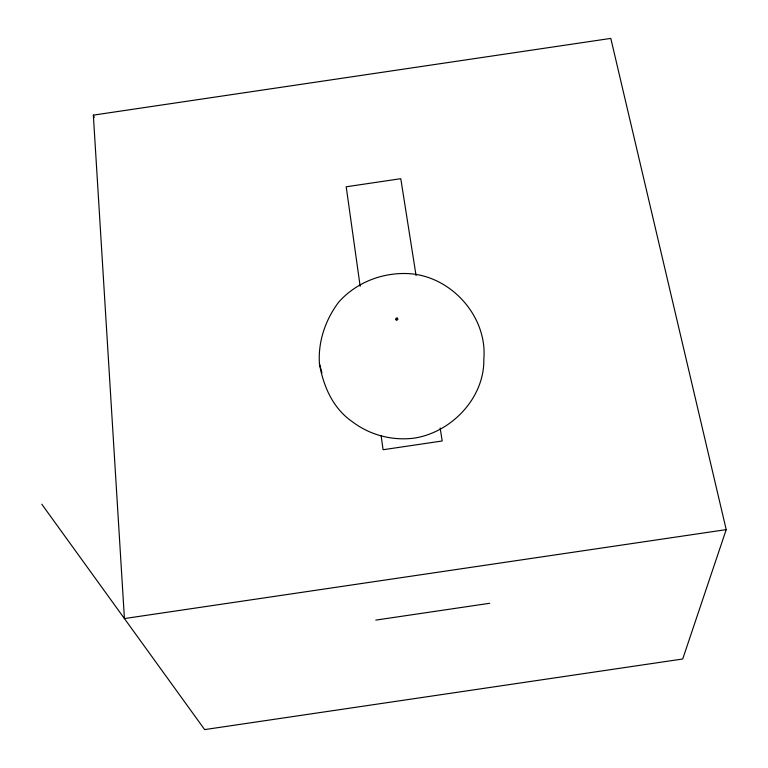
<?xml version="1.0" encoding="UTF-8"?>
<svg xmlns="http://www.w3.org/2000/svg" width="768" height="768" viewBox="0 0 768 768"><rect width="100%" height="100%" fill="white"/><g stroke="black" fill="none" stroke-linecap="round" stroke-linejoin="round"><path stroke-width="1.15" d="M319.45 363.792C317.875 341.664 325.498 319.536 338.822 301.997C356.573 282.067 383.366 271.958 409.853 273.696C451.853 276.739 487.498 316.886 483.83 359.098C484.627 397.766 451.651 432.355 414.154 438.144C392.362 440.89 370.051 435.158 352.541 421.862C332.966 408.499 323.414 386.448 319.45 363.792L321.946 372.864M396.922 318.173L397.296 318.01M726.211 529.622L124.426 618.566L93.35 115.133L610.8 38.4L726.211 529.622L682.714 658.992L204.653 729.6L41.789 504.211M375.782 620.112L489.754 603.274M93.35 115.133L94.253 117.35M416.074 275.578L400.781 178.694L346.205 186.787L360.154 286.282M440.141 427.997L442.195 440.986L383.088 449.731L381.091 435.523M396.144 319.891A1.056 0.941 -8 0 0 397.834 319.21A1.056 0.941 -8 0 0 396.384 318.259A1.056 0.941 -8 0 0 396.144 319.891"/></g></svg>
